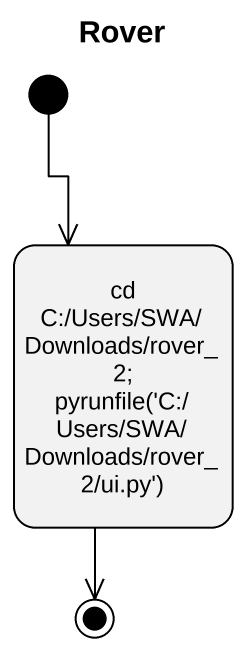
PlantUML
@startuml
title Rover
hide empty description
state "cd C:/Users/SWA/Downloads/rover_2; pyrunfile('C:/Users/SWA/Downloads/rover_2/ui.py')" as cd_C_Users_SWA_Downloads
[*] --> cd_C_Users_SWA_Downloads
cd_C_Users_SWA_Downloads --> [*]
@enduml
